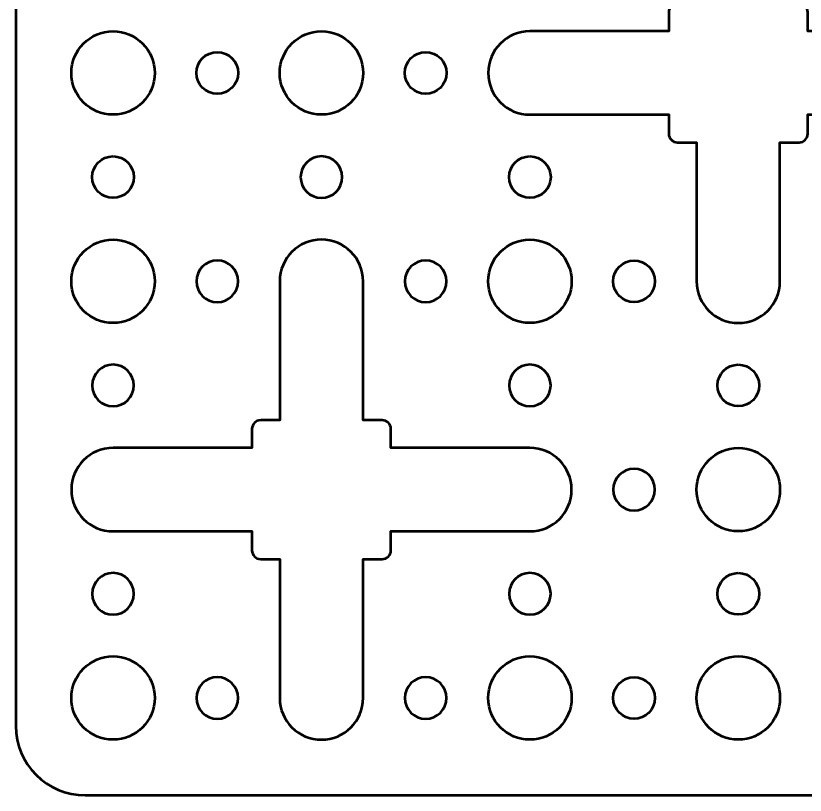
# Model space of a CAD drawing. Header units: centimetres. Extents: x -142 to 94, y -75 to 149.
# Drawn here: x -6.7 to -1.02, y 90.8 to 96.41 of the extents above; entities that cross this region are included whole.
import ezdxf

# ---------------------------------------------------------------- set-up
doc = ezdxf.new("R2010")
doc.units = ezdxf.units.CM
doc.header["$MEASUREMENT"] = 0
doc.layers.add('Layer 1', color=7, linetype='Continuous')

msp = doc.modelspace()

# ---------------------------------------------------------------- linework, layer by layer
at = {"layer": 'Layer 1', "lineweight": 53}
for centre, major_axis in [((-5.99999, 95.99999), (0, 0.30001)), ((-4.49999, 95.99999), (0, 0.30001)), ((-5.25, 96), (0, 0.15)), ((-3.75, 96), (0, 0.15)), ((-6, 95.25), (0, 0.15)), ((-3, 95.25), (0, 0.15)), ((-5.99999, 94.49999), (0, 0.30001)), ((-2.99999, 94.49999), (0, 0.30001)), ((-2.25, 94.5), (0, 0.15)), ((-1.5, 93.75), (0, 0.15)), ((-1.49999, 92.99999), (0, 0.30001)), ((-1.5, 92.25), (0, 0.15)), ((-5.99999, 91.49999), (0, 0.30001)), ((-2.99999, 91.49999), (0, 0.30001)), ((-1.49999, 91.49999), (0, 0.30001)), ((-2.25, 91.5), (0, 0.15))]:
    msp.add_ellipse(centre, major_axis=major_axis, ratio=1, dxfattribs=at)
for points, knots in [([(-6.7, 91.3), (-6.7, 91.3), (-6.7, 101.45), (-6.7, 101.45), (-6.7, 101.45), (-6.7, 101.72614), (-6.47614, 101.95), (-6.2, 101.95), (-6.2, 101.95), (-6.2, 101.95), (6.2, 101.95), (6.2, 101.95), (6.2, 101.95), (6.47614, 101.95), (6.7, 101.72614), (6.7, 101.45), (6.7, 101.45), (6.7, 101.45), (6.7, 91.3), (6.7, 91.3), (6.7, 91.3), (6.7, 91.02386), (6.47614, 90.8), (6.2, 90.8), (6.2, 90.8), (6.2, 90.8), (-6.2, 90.8), (-6.2, 90.8), (-6.2, 90.8), (-6.47614, 90.8), (-6.7, 91.02386), (-6.7, 91.3)], [0, 0, 0, 0, 0.1111111, 0.1111111, 0.1111111, 0.1111111, 0.2222222, 0.2222222, 0.2222222, 0.2222222, 0.3333333, 0.3333333, 0.3333333, 0.3333333, 0.4444444, 0.4444444, 0.4444444, 0.4444444, 0.5555556, 0.5555556, 0.5555556, 0.5555556, 0.6666667, 0.6666667, 0.6666667, 0.6666667, 0.7777778, 0.7777778, 0.7777778, 0.7777778, 1, 1, 1, 1]), ([(-1.8, 94.5), (-1.8, 94.5), (-1.8, 95.50002), (-1.8, 95.50002), (-1.8, 95.50002), (-1.8, 95.50002), (-1.9375, 95.50002), (-1.9375, 95.50002), (-1.9375, 95.50002), (-1.97202, 95.50002), (-2, 95.52801), (-2, 95.56252), (-2, 95.56252), (-2, 95.56252), (-2, 95.7), (-2, 95.7), (-2, 95.7), (-2, 95.7), (-3, 95.7), (-3, 95.7), (-3, 95.7), (-3.16569, 95.7), (-3.3, 95.83431), (-3.3, 96), (-3.3, 96), (-3.3, 96.16569), (-3.16569, 96.3), (-3, 96.3), (-3, 96.3), (-3, 96.3), (-2, 96.3), (-2, 96.3), (-2, 96.3), (-2, 96.3), (-2, 96.43748), (-2, 96.43748), (-2, 96.43748), (-2, 96.47199), (-1.97202, 96.49998), (-1.9375, 96.49998), (-1.9375, 96.49998), (-1.9375, 96.49998), (-1.8, 96.49998), (-1.8, 96.49998), (-1.8, 96.49998), (-1.8, 96.49998), (-1.8, 97.5), (-1.8, 97.5), (-1.8, 97.5), (-1.8, 97.66569), (-1.66569, 97.8), (-1.5, 97.8), (-1.5, 97.8), (-1.33431, 97.8), (-1.2, 97.66569), (-1.2, 97.5), (-1.2, 97.5), (-1.2, 97.5), (-1.2, 96.49998), (-1.2, 96.49998), (-1.2, 96.49998), (-1.2, 96.49998), (-1.0625, 96.49998), (-1.0625, 96.49998), (-1.0625, 96.49998), (-1.02798, 96.49998), (-1, 96.47199), (-1, 96.43748), (-1, 96.43748), (-1, 96.43748), (-1, 96.3), (-1, 96.3), (-1, 96.3), (-1, 96.3), (0, 96.3), (0, 96.3), (0, 96.3), (0.16569, 96.3), (0.3, 96.16569), (0.3, 96), (0.3, 96), (0.3, 95.83431), (0.16569, 95.7), (0, 95.7), (0, 95.7), (0, 95.7), (-1, 95.7), (-1, 95.7), (-1, 95.7), (-1, 95.7), (-1, 95.56252), (-1, 95.56252), (-1, 95.56252), (-1, 95.52801), (-1.02798, 95.50002), (-1.0625, 95.50002), (-1.0625, 95.50002), (-1.0625, 95.50002), (-1.2, 95.50002), (-1.2, 95.50002), (-1.2, 95.50002), (-1.2, 95.50002), (-1.2, 94.5), (-1.2, 94.5), (-1.2, 94.5), (-1.2, 94.33431), (-1.33431, 94.2), (-1.5, 94.2), (-1.5, 94.2), (-1.66569, 94.2), (-1.8, 94.33431), (-1.8, 94.5)], [0, 0, 0, 0, 0.0344828, 0.0344828, 0.0344828, 0.0344828, 0.0689655, 0.0689655, 0.0689655, 0.0689655, 0.1034483, 0.1034483, 0.1034483, 0.1034483, 0.137931, 0.137931, 0.137931, 0.137931, 0.1724138, 0.1724138, 0.1724138, 0.1724138, 0.2068966, 0.2068966, 0.2068966, 0.2068966, 0.2413793, 0.2413793, 0.2413793, 0.2413793, 0.2758621, 0.2758621, 0.2758621, 0.2758621, 0.3103448, 0.3103448, 0.3103448, 0.3103448, 0.3448276, 0.3448276, 0.3448276, 0.3448276, 0.3793103, 0.3793103, 0.3793103, 0.3793103, 0.4137931, 0.4137931, 0.4137931, 0.4137931, 0.4482759, 0.4482759, 0.4482759, 0.4482759, 0.4827586, 0.4827586, 0.4827586, 0.4827586, 0.5172414, 0.5172414, 0.5172414, 0.5172414, 0.5517241, 0.5517241, 0.5517241, 0.5517241, 0.5862069, 0.5862069, 0.5862069, 0.5862069, 0.6206897, 0.6206897, 0.6206897, 0.6206897, 0.6551724, 0.6551724, 0.6551724, 0.6551724, 0.6896552, 0.6896552, 0.6896552, 0.6896552, 0.7241379, 0.7241379, 0.7241379, 0.7241379, 0.7586207, 0.7586207, 0.7586207, 0.7586207, 0.7931034, 0.7931034, 0.7931034, 0.7931034, 0.8275862, 0.8275862, 0.8275862, 0.8275862, 0.862069, 0.862069, 0.862069, 0.862069, 0.8965517, 0.8965517, 0.8965517, 0.8965517, 0.9310345, 0.9310345, 0.9310345, 0.9310345, 1, 1, 1, 1]), ([(-4.5, 95.4), (-4.41716, 95.4), (-4.35, 95.33284), (-4.35, 95.25), (-4.35, 95.25), (-4.35, 95.16716), (-4.41716, 95.1), (-4.5, 95.1), (-4.5, 95.1), (-4.58284, 95.1), (-4.65, 95.16716), (-4.65, 95.25), (-4.65, 95.25), (-4.65, 95.33284), (-4.58284, 95.4), (-4.5, 95.4)], [0, 0, 0, 0, 0.2, 0.2, 0.2, 0.2, 0.4, 0.4, 0.4, 0.4, 0.6, 0.6, 0.6, 0.6, 1, 1, 1, 1]), ([(-4.8, 91.5), (-4.8, 91.5), (-4.8, 92.50002), (-4.8, 92.50002), (-4.8, 92.50002), (-4.8, 92.50002), (-4.9375, 92.50002), (-4.9375, 92.50002), (-4.9375, 92.50002), (-4.97202, 92.50002), (-5, 92.52801), (-5, 92.56252), (-5, 92.56252), (-5, 92.56252), (-5, 92.7), (-5, 92.7), (-5, 92.7), (-5, 92.7), (-6, 92.7), (-6, 92.7), (-6, 92.7), (-6.16569, 92.7), (-6.3, 92.83431), (-6.3, 93), (-6.3, 93), (-6.3, 93.16569), (-6.16569, 93.3), (-6, 93.3), (-6, 93.3), (-6, 93.3), (-5, 93.3), (-5, 93.3), (-5, 93.3), (-5, 93.3), (-5, 93.43748), (-5, 93.43748), (-5, 93.43748), (-5, 93.47199), (-4.97202, 93.49998), (-4.9375, 93.49998), (-4.9375, 93.49998), (-4.9375, 93.49998), (-4.8, 93.49998), (-4.8, 93.49998), (-4.8, 93.49998), (-4.8, 93.49998), (-4.8, 94.5), (-4.8, 94.5), (-4.8, 94.5), (-4.8, 94.66569), (-4.66569, 94.8), (-4.5, 94.8), (-4.5, 94.8), (-4.33431, 94.8), (-4.2, 94.66569), (-4.2, 94.5), (-4.2, 94.5), (-4.2, 94.5), (-4.2, 93.49998), (-4.2, 93.49998), (-4.2, 93.49998), (-4.2, 93.49998), (-4.0625, 93.49998), (-4.0625, 93.49998), (-4.0625, 93.49998), (-4.02798, 93.49998), (-4, 93.47199), (-4, 93.43748), (-4, 93.43748), (-4, 93.43748), (-4, 93.3), (-4, 93.3), (-4, 93.3), (-4, 93.3), (-3, 93.3), (-3, 93.3), (-3, 93.3), (-2.83431, 93.3), (-2.7, 93.16569), (-2.7, 93), (-2.7, 93), (-2.7, 92.83431), (-2.83431, 92.7), (-3, 92.7), (-3, 92.7), (-3, 92.7), (-4, 92.7), (-4, 92.7), (-4, 92.7), (-4, 92.7), (-4, 92.56252), (-4, 92.56252), (-4, 92.56252), (-4, 92.52801), (-4.02798, 92.50002), (-4.0625, 92.50002), (-4.0625, 92.50002), (-4.0625, 92.50002), (-4.2, 92.50002), (-4.2, 92.50002), (-4.2, 92.50002), (-4.2, 92.50002), (-4.2, 91.5), (-4.2, 91.5), (-4.2, 91.5), (-4.2, 91.33431), (-4.33431, 91.2), (-4.5, 91.2), (-4.5, 91.2), (-4.66569, 91.2), (-4.8, 91.33431), (-4.8, 91.5)], [0, 0, 0, 0, 0.0344828, 0.0344828, 0.0344828, 0.0344828, 0.0689655, 0.0689655, 0.0689655, 0.0689655, 0.1034483, 0.1034483, 0.1034483, 0.1034483, 0.137931, 0.137931, 0.137931, 0.137931, 0.1724138, 0.1724138, 0.1724138, 0.1724138, 0.2068966, 0.2068966, 0.2068966, 0.2068966, 0.2413793, 0.2413793, 0.2413793, 0.2413793, 0.2758621, 0.2758621, 0.2758621, 0.2758621, 0.3103448, 0.3103448, 0.3103448, 0.3103448, 0.3448276, 0.3448276, 0.3448276, 0.3448276, 0.3793103, 0.3793103, 0.3793103, 0.3793103, 0.4137931, 0.4137931, 0.4137931, 0.4137931, 0.4482759, 0.4482759, 0.4482759, 0.4482759, 0.4827586, 0.4827586, 0.4827586, 0.4827586, 0.5172414, 0.5172414, 0.5172414, 0.5172414, 0.5517241, 0.5517241, 0.5517241, 0.5517241, 0.5862069, 0.5862069, 0.5862069, 0.5862069, 0.6206897, 0.6206897, 0.6206897, 0.6206897, 0.6551724, 0.6551724, 0.6551724, 0.6551724, 0.6896552, 0.6896552, 0.6896552, 0.6896552, 0.7241379, 0.7241379, 0.7241379, 0.7241379, 0.7586207, 0.7586207, 0.7586207, 0.7586207, 0.7931034, 0.7931034, 0.7931034, 0.7931034, 0.8275862, 0.8275862, 0.8275862, 0.8275862, 0.862069, 0.862069, 0.862069, 0.862069, 0.8965517, 0.8965517, 0.8965517, 0.8965517, 0.9310345, 0.9310345, 0.9310345, 0.9310345, 1, 1, 1, 1]), ([(-5.25, 94.65), (-5.16716, 94.65), (-5.1, 94.58284), (-5.1, 94.5), (-5.1, 94.5), (-5.1, 94.41716), (-5.16716, 94.35), (-5.25, 94.35), (-5.25, 94.35), (-5.33284, 94.35), (-5.4, 94.41716), (-5.4, 94.5), (-5.4, 94.5), (-5.4, 94.58284), (-5.33284, 94.65), (-5.25, 94.65)], [0, 0, 0, 0, 0.2, 0.2, 0.2, 0.2, 0.4, 0.4, 0.4, 0.4, 0.6, 0.6, 0.6, 0.6, 1, 1, 1, 1]), ([(-3.75, 94.65), (-3.66716, 94.65), (-3.6, 94.58284), (-3.6, 94.5), (-3.6, 94.5), (-3.6, 94.41716), (-3.66716, 94.35), (-3.75, 94.35), (-3.75, 94.35), (-3.83284, 94.35), (-3.9, 94.41716), (-3.9, 94.5), (-3.9, 94.5), (-3.9, 94.58284), (-3.83284, 94.65), (-3.75, 94.65)], [0, 0, 0, 0, 0.2, 0.2, 0.2, 0.2, 0.4, 0.4, 0.4, 0.4, 0.6, 0.6, 0.6, 0.6, 1, 1, 1, 1]), ([(-6, 93.9), (-5.91716, 93.9), (-5.85, 93.83284), (-5.85, 93.75), (-5.85, 93.75), (-5.85, 93.66716), (-5.91716, 93.6), (-6, 93.6), (-6, 93.6), (-6.08284, 93.6), (-6.15, 93.66716), (-6.15, 93.75), (-6.15, 93.75), (-6.15, 93.83284), (-6.08284, 93.9), (-6, 93.9)], [0, 0, 0, 0, 0.2, 0.2, 0.2, 0.2, 0.4, 0.4, 0.4, 0.4, 0.6, 0.6, 0.6, 0.6, 1, 1, 1, 1]), ([(-3, 93.9), (-2.91716, 93.9), (-2.85, 93.83284), (-2.85, 93.75), (-2.85, 93.75), (-2.85, 93.66716), (-2.91716, 93.6), (-3, 93.6), (-3, 93.6), (-3.08284, 93.6), (-3.15, 93.66716), (-3.15, 93.75), (-3.15, 93.75), (-3.15, 93.83284), (-3.08284, 93.9), (-3, 93.9)], [0, 0, 0, 0, 0.2, 0.2, 0.2, 0.2, 0.4, 0.4, 0.4, 0.4, 0.6, 0.6, 0.6, 0.6, 1, 1, 1, 1]), ([(-2.25, 93.15), (-2.16716, 93.15), (-2.1, 93.08284), (-2.1, 93), (-2.1, 93), (-2.1, 92.91716), (-2.16716, 92.85), (-2.25, 92.85), (-2.25, 92.85), (-2.33284, 92.85), (-2.4, 92.91716), (-2.4, 93), (-2.4, 93), (-2.4, 93.08284), (-2.33284, 93.15), (-2.25, 93.15)], [0, 0, 0, 0, 0.2, 0.2, 0.2, 0.2, 0.4, 0.4, 0.4, 0.4, 0.6, 0.6, 0.6, 0.6, 1, 1, 1, 1]), ([(-6, 92.4), (-5.91716, 92.4), (-5.85, 92.33284), (-5.85, 92.25), (-5.85, 92.25), (-5.85, 92.16716), (-5.91716, 92.1), (-6, 92.1), (-6, 92.1), (-6.08284, 92.1), (-6.15, 92.16716), (-6.15, 92.25), (-6.15, 92.25), (-6.15, 92.33284), (-6.08284, 92.4), (-6, 92.4)], [0, 0, 0, 0, 0.2, 0.2, 0.2, 0.2, 0.4, 0.4, 0.4, 0.4, 0.6, 0.6, 0.6, 0.6, 1, 1, 1, 1]), ([(-3, 92.4), (-2.91716, 92.4), (-2.85, 92.33284), (-2.85, 92.25), (-2.85, 92.25), (-2.85, 92.16716), (-2.91716, 92.1), (-3, 92.1), (-3, 92.1), (-3.08284, 92.1), (-3.15, 92.16716), (-3.15, 92.25), (-3.15, 92.25), (-3.15, 92.33284), (-3.08284, 92.4), (-3, 92.4)], [0, 0, 0, 0, 0.2, 0.2, 0.2, 0.2, 0.4, 0.4, 0.4, 0.4, 0.6, 0.6, 0.6, 0.6, 1, 1, 1, 1]), ([(-5.25, 91.65), (-5.16716, 91.65), (-5.1, 91.58284), (-5.1, 91.5), (-5.1, 91.5), (-5.1, 91.41716), (-5.16716, 91.35), (-5.25, 91.35), (-5.25, 91.35), (-5.33284, 91.35), (-5.4, 91.41716), (-5.4, 91.5), (-5.4, 91.5), (-5.4, 91.58284), (-5.33284, 91.65), (-5.25, 91.65)], [0, 0, 0, 0, 0.2, 0.2, 0.2, 0.2, 0.4, 0.4, 0.4, 0.4, 0.6, 0.6, 0.6, 0.6, 1, 1, 1, 1]), ([(-3.75, 91.65), (-3.66716, 91.65), (-3.6, 91.58284), (-3.6, 91.5), (-3.6, 91.5), (-3.6, 91.41716), (-3.66716, 91.35), (-3.75, 91.35), (-3.75, 91.35), (-3.83284, 91.35), (-3.9, 91.41716), (-3.9, 91.5), (-3.9, 91.5), (-3.9, 91.58284), (-3.83284, 91.65), (-3.75, 91.65)], [0, 0, 0, 0, 0.2, 0.2, 0.2, 0.2, 0.4, 0.4, 0.4, 0.4, 0.6, 0.6, 0.6, 0.6, 1, 1, 1, 1])]:
    msp.add_open_spline(points, degree=3, knots=knots, dxfattribs=at)

doc.saveas('drawing.dxf')
